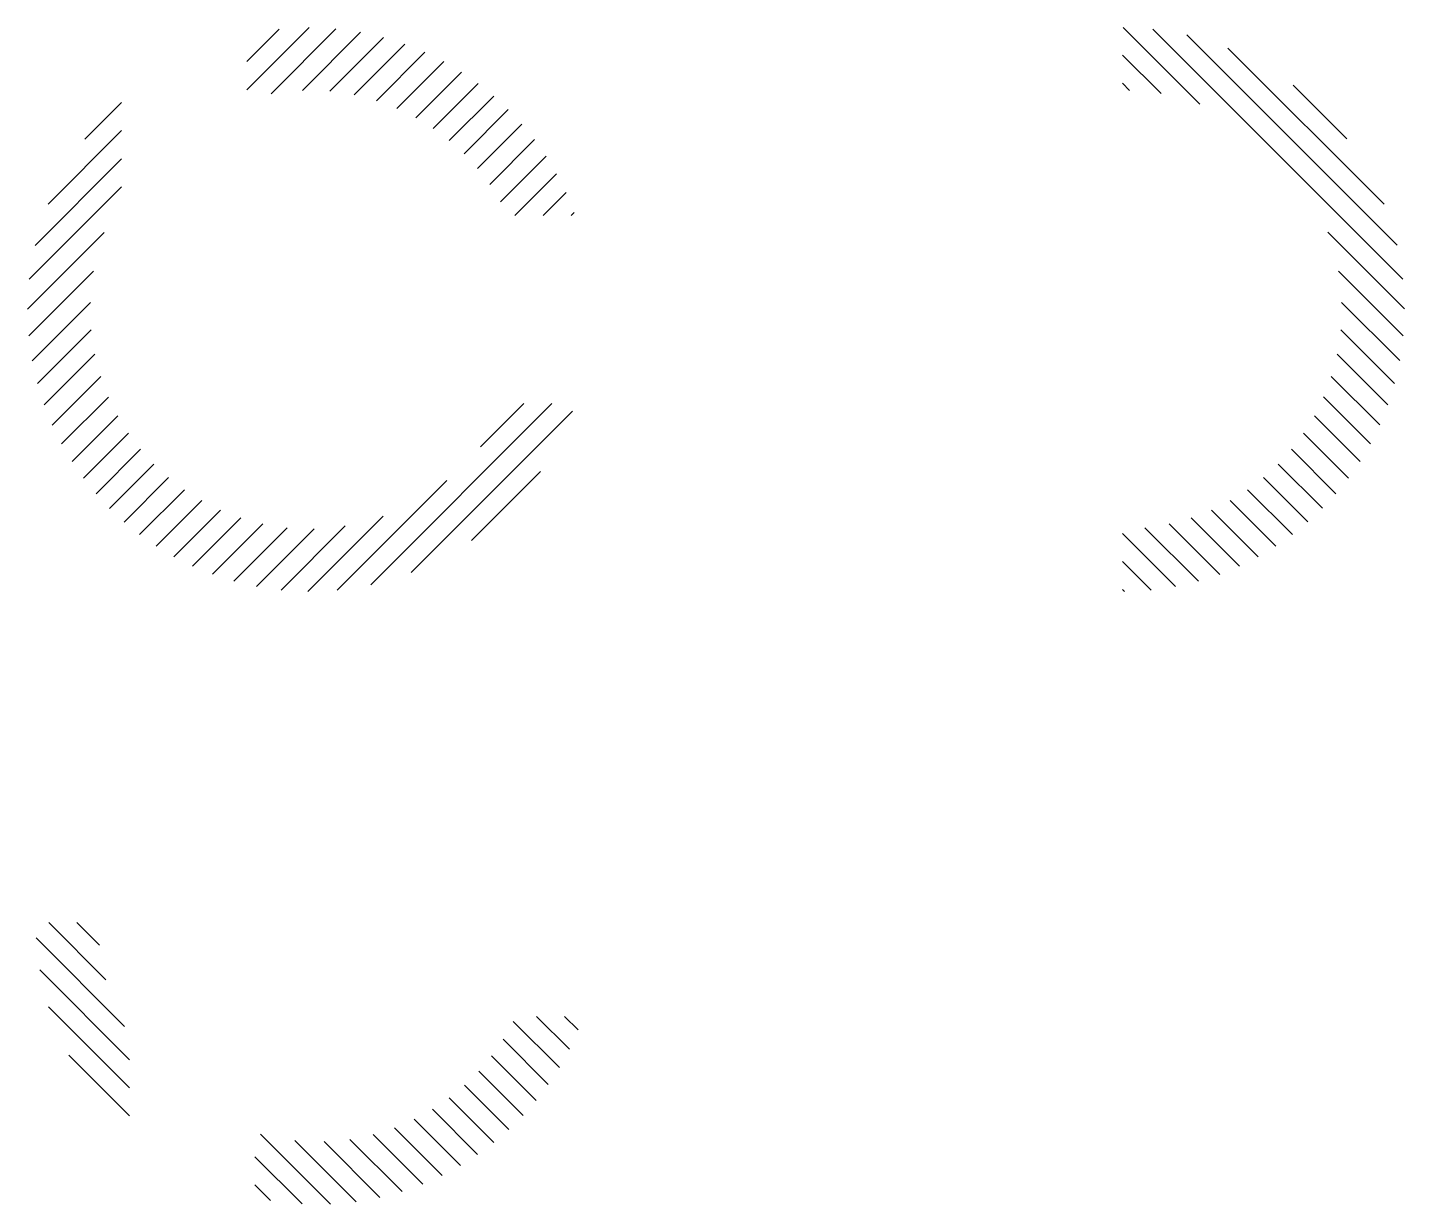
# Paper-space layout 'Лист2' of a CAD drawing. Header units: millimetres. Extents: x 34 to 254, y 12 to 200.
import ezdxf

# ---------------------------------------------------------------- set-up
doc = ezdxf.new("R2010")
doc.units = ezdxf.units.MM
doc.layers.add('MD_Штриховка', color=7, linetype='Continuous', lineweight=25)

psp = doc.layouts.new('Лист2')

# ---------------------------------------------------------------- hatches: boundary and pattern name
at = {"layer": 'MD_Штриховка'}
h = psp.add_hatch(dxfattribs=at)
h.set_pattern_fill('ANSI31', color=256, style=0)
h.set_pattern_definition([(45, (0, 0), (-2.245064030267288, 2.245064030267288), [])])
edge = h.paths.add_edge_path(flags=0)
edge.add_ellipse((78.79606520448937, 154.9440072613492), major_axis=(33.54101966249684, 10.00000000000002), ratio=1, start_angle=8.775383926132008, end_angle=90, ccw=False)
edge.add_line((110.4188418061732, 169.9440072613492), (121.2224720756822, 169.9440072613492))
edge.add_ellipse((78.79606520448937, 154.9440072613492), major_axis=(-15.00000000000001, 42.42640687119286), ratio=1, start_angle=270, end_angle=353.3683677724135)
edge.add_line((68.79606520448937, 198.8188291983098), (68.79606520448935, 188.485026923846))
edge = h.paths.add_edge_path(flags=0)
edge.add_ellipse((78.79606520448937, 154.9440072613492), major_axis=(31.6227766016838, -15), ratio=1, start_angle=174.3742143912784, end_angle=360, ccw=False)
edge.add_line((48.79606520448931, 172.9717636386691), (48.79606520448933, 188.4850269238461))
edge.add_ellipse((78.79606520448937, 154.9440072613492), major_axis=(-33.54101966249684, -30.00000000000002), ratio=1, start_angle=270, end_angle=478.7184644697306)
edge.add_line((121.2224720756822, 139.9440072613492), (110.4188418061732, 139.9440072613492))
h = psp.add_hatch(dxfattribs=at)
h.set_pattern_fill('ANSI31', color=256, angle=90.00000000000001, style=0)
h.set_pattern_definition([(135, (0, 0), (-2.245064030267288, -2.245064030267289), [])])
edge = h.paths.add_edge_path(flags=0)
edge.add_line((208.5564048677412, 119.9440072613492), (208.5564048677412, 109.9440072613492))
edge.add_ellipse((208.5564048677406, 154.9440072613492), major_axis=(45.00000000000002, 6.012501522014373e-13), ratio=1, start_angle=270, end_angle=450)
edge.add_line((208.55640486774, 199.9440072613492), (208.5564048677412, 198.8188291983098))
edge.add_line((208.5564048677412, 198.8188291983099), (208.5564048677412, 189.9440072613492))
edge.add_ellipse((208.5564048677406, 154.9440072613492), major_axis=(35.00000000000001, -5.870760375744843e-13), ratio=1, start_angle=-89.99999999999812, end_angle=90, ccw=False)
h = psp.add_hatch(dxfattribs=at)
h.set_pattern_fill('ANSI31', color=256, angle=270, style=0)
h.set_pattern_definition([(315, (0, 0), (2.245064030267289, 2.245064030267288), [])])
edge = h.paths.add_edge_path(flags=0)
edge.add_ellipse((80.0828617688857, 57.13939184824956), major_axis=(43.87482193695766, -10.00000000001298), ratio=1, start_angle=270, end_angle=353.3683677724135)
edge.add_line((122.5092686400741, 42.139391848237), (111.7056383705651, 42.13939184824019))
edge.add_ellipse((80.08286176888572, 57.13939184824957), major_axis=(-15.00000000000938, -31.62277660167937), ratio=1, start_angle=8.775383926132122, end_angle=90, ccw=False)
edge.add_line((70.0828617688758, 23.59837218575566), (70.08286176887272, 13.26456991129189))
edge = h.paths.add_edge_path(flags=0)
edge.add_ellipse((80.08286176888568, 57.13939184824956), major_axis=(-18.02775637731107, 30.00000000000531), ratio=1, start_angle=58.997280866157325, end_angle=90, ccw=False)
edge.add_line((45.08286176888569, 57.13939184824078), (35.0828617688857, 57.13939184824082))
edge.add_ellipse((80.08286176888566, 57.13939184824954), major_axis=(8.71626954609822e-12, -44.99999999999996), ratio=1, start_angle=270, end_angle=318.1896851041934)
edge.add_line((50.08286176887579, 23.59837218576158), (50.08286176888038, 39.11163547093848))

doc.saveas('drawing.dxf')
